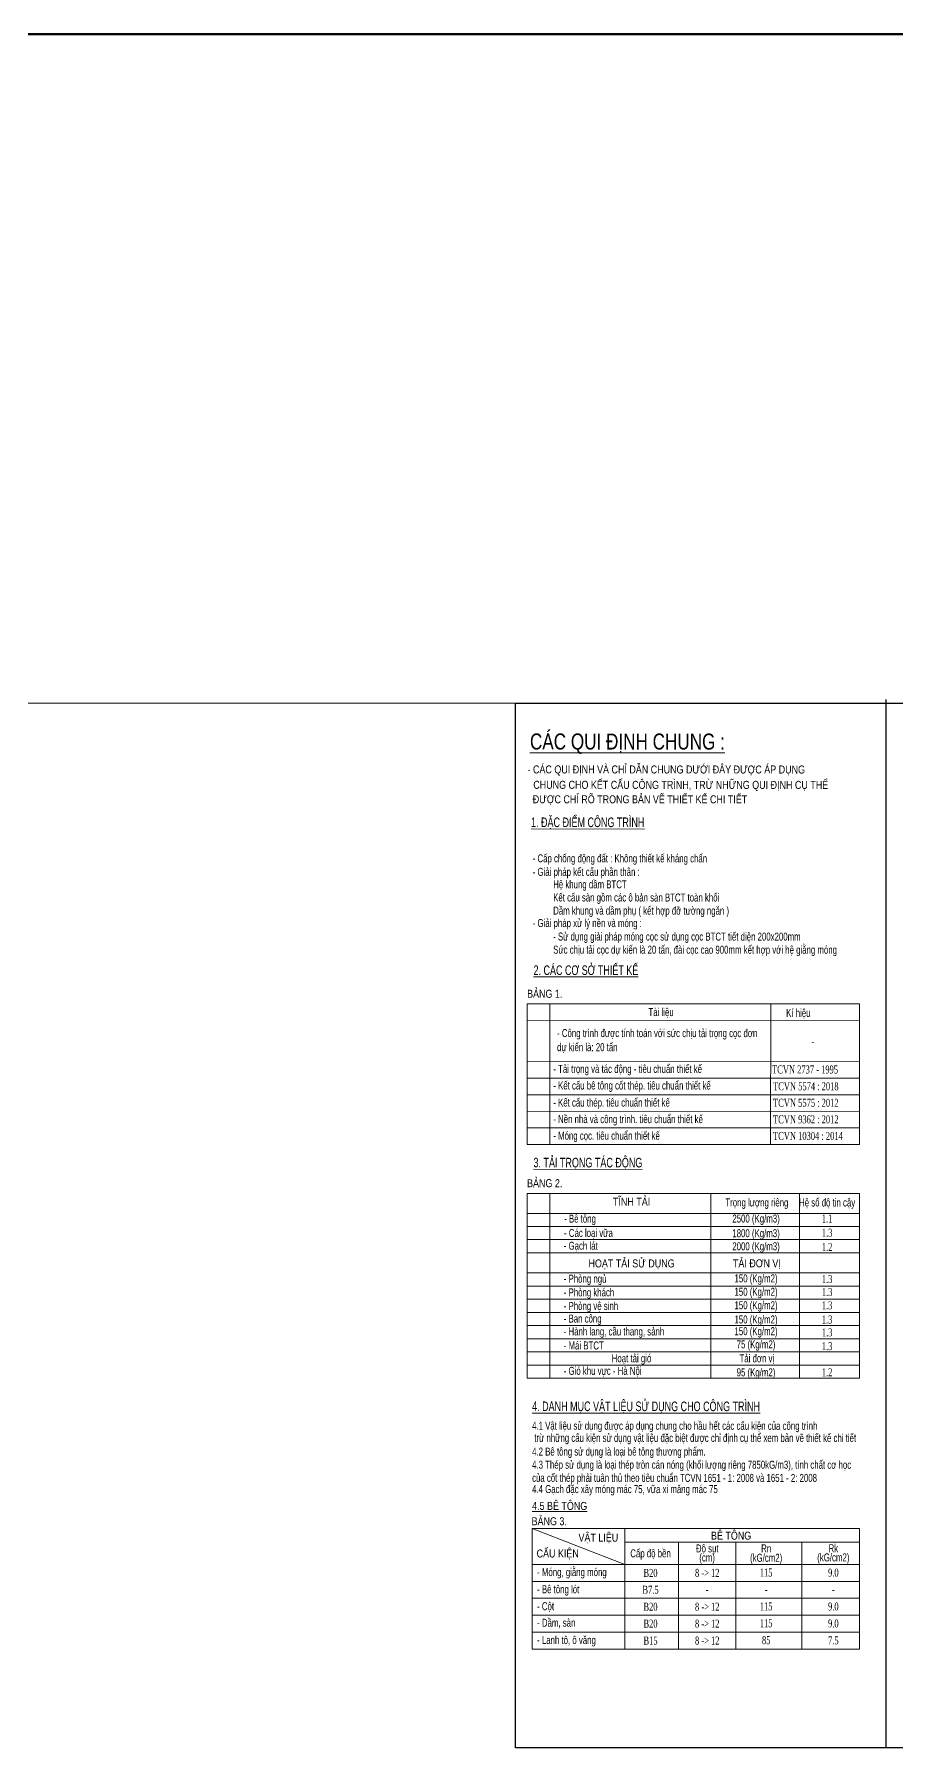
# Model space of a CAD drawing. Extents: x -165145 to 691808, y -202842 to 311040.
# Drawn here: x 313319 to 336361, y 89912 to 135677 of the extents above; entities that cross this region are included whole.
import ezdxf
from ezdxf.enums import TextEntityAlignment as Align

# ---------------------------------------------------------------- set-up
doc = ezdxf.new("R2010")
doc.units = 0
doc.header["$LTSCALE"] = 10
doc.header["$MEASUREMENT"] = 0
for name, color, linetype, lineweight in [('0-TEXT', 4, 'CONTINUOUS', 20), ('27-dam CHINH', 3, 'CONTINUOUS', 20), ('GE_KC_NETMANH', 8, 'CONTINUOUS', 20), ('wall', 7, 'CONTINUOUS', 50)]:
    doc.layers.add(name, color=color, linetype=linetype, lineweight=lineweight)
doc.layers.add('GE_KC_TEXT_TK', color=4, linetype='CONTINUOUS')
doc.layers.add('TEXTTO', color=253, linetype='CONTINUOUS')
doc.styles.add('AVANTH', font='')
doc.styles.add('SIMPLI', font='', dxfattribs={"width": 0.7})
doc.styles.add('VNARIALH', font='', dxfattribs={"width": 0.75})
doc.styles.add('VNTIMEH', font='vntimeh.shx', dxfattribs={"width": 0.7})
doc.styles.get('AVANTH').set_extended_font_data('.VnAvantH')
doc.styles.get('SIMPLI').set_extended_font_data('.VnArial')
doc.styles.get('VNARIALH').set_extended_font_data('.VnArialH')

msp = doc.modelspace()

# ---------------------------------------------------------------- linework, layer by layer
at = {"layer": '27-dam CHINH'}
for p, q in [((326491.55216, 109780.01717), (326490.5988, 106026.46362)), ((326491.55216, 109780.01717), (335365.79802, 109777.35499)), ((327096.36629, 109779.80993), (327095.41293, 106026.28219)), ((332993.58055, 109777.84591), (332992.62724, 106024.51308)), ((335365.79802, 109777.35499), (335364.84466, 106023.80144)), ((326491.40215, 109342.22257), (335365.64801, 109339.56039)), ((326491.21463, 108237.20544), (335365.46049, 108234.54325)), ((326491.21463, 108237.20544), (335365.46049, 108234.54325)), ((326491.12087, 107795.05706), (335365.36673, 107792.39488)), ((326491.12087, 107795.05706), (335365.36673, 107792.39488)), ((326491.02711, 107352.90869), (335365.27297, 107350.24651)), ((326491.02711, 107352.90869), (335365.27297, 107350.24651)), ((326491.066, 107352.90868), (335365.31185, 107350.2465)), ((326491.066, 107352.90868), (335365.31185, 107350.2465)), ((326490.8234, 106910.76036), (335365.25698, 106908.09811)), ((326490.97224, 106910.76031), (335365.21809, 106908.09813)), ((326490.97224, 106910.76031), (335365.21809, 106908.09813)), ((326491.01112, 106910.76029), (335365.25698, 106908.09811)), ((326490.69076, 106468.612), (335365.12434, 106465.94975)), ((326490.57846, 106026.46364), (335365.01203, 106023.80139)), ((326490.39075, 104717.9908), (326490.39075, 99784.40661)), ((326490.39075, 104715.32862), (335364.63661, 104715.32862)), ((327095.20487, 104715.12137), (327093.72349, 99781.53718)), ((327095.20488, 104715.32862), (327095.20488, 99781.74443)), ((331392.24955, 104713.69425), (331390.76817, 99780.11007)), ((333762.88207, 104713.17273), (333761.40068, 99779.58855)), ((335364.63661, 104712.66644), (335363.15522, 99779.08225)), ((335364.63661, 104715.32862), (335364.63661, 99781.74443)), ((326490.39075, 104185.0017), (335364.63661, 104185.0017)), ((326490.39075, 103833.73381), (335364.63661, 103833.73381)), ((326490.39075, 103482.46593), (335364.63661, 103482.46593)), ((326490.39075, 103131.19805), (335364.63661, 103131.19805)), ((326490.39075, 102591.88747), (335364.63661, 102591.88747)), ((326490.39075, 102240.61959), (335364.63661, 102240.61959)), ((326490.39075, 101889.35171), (335364.63661, 101889.35171)), ((326490.39075, 101538.08383), (335364.63661, 101538.08383)), ((326490.39075, 101186.81595), (335364.63661, 101186.81595)), ((326490.39075, 101186.81595), (335364.63661, 101186.81595)), ((326490.39075, 100835.54807), (335364.63661, 100835.54807)), ((326490.39075, 100484.28019), (335364.63661, 100484.28019)), ((326490.39075, 100133.01231), (335364.63661, 100133.01231)), ((326490.39075, 99781.74443), (335364.63661, 99781.74443)), ((326619.2906, 95767.80901), (326618.55971, 92546.86398)), ((326619.2906, 95767.80901), (329096.94692, 94805.71896)), ((326619.2906, 95767.80901), (335363.15522, 95767.80901)), ((329097.21288, 95767.19023), (329096.48222, 92546.86398)), ((335363.15522, 95767.80901), (335362.42433, 92546.86398)), ((329097.11912, 95399.61371), (335363.06062, 95397.77604)), ((330527.90514, 95399.18242), (330527.26815, 92546.86398)), ((332059.9436, 95398.71363), (332059.30678, 92546.86398)), ((333824.85375, 95398.24484), (333824.21708, 92546.86398)), ((326619.0244, 94805.63014), (335362.88901, 94805.63014)), ((326618.93064, 94353.87691), (335362.79525, 94353.87691)), ((326618.93064, 93902.12368), (335362.79525, 93902.12368)), ((326618.93064, 93450.37045), (335362.79525, 93450.37045)), ((326618.93064, 92998.61722), (335362.79525, 92998.61722)), ((326618.93064, 92546.86398), (335362.79525, 92546.86398))]:
    msp.add_line(p, q, dxfattribs=at)
at = {"layer": 'GE_KC_NETMANH'}
msp.add_line((174130.40086, 117813.06125), (385223.40086, 117813.06125), dxfattribs=at)
at = {"layer": 'GE_KC_TEXT_TK'}
msp.add_lwpolyline([(326179.26962, 117813.06125), (359800.96853, 117813.06125), (359800.96853, 89911.54737), (326179.26962, 89911.54737)], close=True, dxfattribs=at)
at = {"layer": 'TEXTTO'}
msp.add_line((336065.75299, 117907.35528), (336065.75299, 89911.54737), dxfattribs=at)
at = {"layer": 'wall'}
msp.add_line((-68303.38534, 135677.42299), (452056.53831, 135677.42299), dxfattribs=at)

# ---------------------------------------------------------------- texts
at = {"layer": '0-TEXT'}
for s, height, style, width, p in [('- C¸c qui ®Þnh vµ chØ dÉn chung d\xadíi ®©y ®\xadîc ¸p dông ', 213.7481523, 'VNARIALH', 0.8, (326497.37044, 115935.11495)), ('chung cho kÕt cÊu c«ng tr×nh, trõ nh÷ng qui ®Þnh cô thÓ', 213.7481523, 'VNARIALH', 0.8, (326651.23708, 115524.05012)), ('®\xadîc chØ râ trong b¶n vÏ thiÕt kÕ chi tiÕt', 213.7481523, 'VNARIALH', 0.8, (326636.4325, 115137.72272)), ('- CÊp chèng ®éng ®Êt : Kh«ng thiÕt kÕ kh¸ng chÊn', 213.7481523, 'SIMPLI', 0.7, (326635.85306, 113560.40937)), ('- Gi¶i ph¸p kÕt cÊu phÇn th©n :', 213.7481523, 'SIMPLI', 0.7, (326635.69367, 113198.90098)), ('HÖ khung dÇm BTCT', 213.7481523, 'SIMPLI', 0.7, (327182.85629, 112865.69664)), ('KÕt cÊu sµn gåm c¸c « b¶n sµn BTCT toµn khèi ', 213.7481523, 'SIMPLI', 0.7, (327182.77566, 112514.91572)), ('DÇm khung vµ dÇm phô ( kÕt hîp ®ì t\xadêng ng¨n )', 213.7481523, 'SIMPLI', 0.7, (327182.69503, 112164.13473)), ('- Gi¶i ph¸p xö lý nÒn vµ mãng :', 213.7481523, 'SIMPLI', 0.7, (326635.37114, 111831.30536)), ('- Sö dông gi¶i ph¸p mãng cäc sö dông cäc BTCT tiÕt diÖn 200x200mm', 213.7481523, 'SIMPLI', 0.7, (327182.53376, 111471.45483)), ('Søc chÞu t¶i cäc dù kiÕn lµ 20 tÊn, ®µi cäc cao 900mm kÕt hîp víi hÖ gi»ng mãng', 213.7481523, 'SIMPLI', 0.7, (327182.53376, 111120.67384)), ('- C«ng tr×nh ®\xadîc tÝnh to¸n víi søc chÞu t¶i träng cäc ®¬n', 213.7481523, 'SIMPLI', 0.7, (327286.43732, 108892.9172)), ('dù kiÕn lµ: 20 tÊn', 213.7481523, 'SIMPLI', 0.7, (327286.43732, 108516.20686)), ('- T¶i träng vµ t¸c ®éng - tiªu chuÈn thiÕt kÕ ', 213.7481523, 'SIMPLI', 0.7, (327185.90711, 107935.99035)), ('- KÕt cÊu bª t«ng cèt thÐp. tiªu chuÈn thiÕt kÕ ', 213.7481523, 'SIMPLI', 0.7, (327185.89111, 107493.03766)), ('- KÕt cÊu thÐp. tiªu chuÈn thiÕt kÕ ', 213.7481523, 'SIMPLI', 0.7, (327185.79735, 107037.1712)), ('- NÒn nhµ vµ c«ng tr×nh. tiªu chuÈn thiÕt kÕ ', 213.7481523, 'SIMPLI', 0.7, (327185.66471, 106595.02284)), ('- Mãng cäc. tiªu chuÈn thiÕt kÕ ', 213.7481523, 'SIMPLI', 0.7, (327185.55241, 106152.87448)), ('- Bª t«ng', 213.748152, 'SIMPLI', 0.7, (327475.71664, 103936.48325)), ('- G¹ch l¸t', 213.748152, 'SIMPLI', 0.7, (327465.96186, 103213.48157)), ('- C¸c lo¹i v÷a', 213.7481523, 'SIMPLI', 0.7, (327474.04624, 103555.27056)), ('- Phßng ngñ', 213.7481523, 'SIMPLI', 0.7, (327465.71809, 102334.05251)), ('- Phßng kh¸ch', 213.7481523, 'SIMPLI', 0.7, (327465.62433, 101967.81062)), ('- Phßng vÖ sinh', 213.7481523, 'SIMPLI', 0.7, (327465.53057, 101604.89486)), ('- Hµnh lang, cÇu thang, s¶nh', 213.7481523, 'SIMPLI', 0.7, (327465.2493, 100923.82649)), ('- Ban c«ng', 213.748152, 'SIMPLI', 0.7, (327465.43682, 101267.47115)), ('- M¸i BTCT', 213.748152, 'SIMPLI', 0.7, (327465.15554, 100549.16793)), ('- Giã khu vùc - Hµ Néi', 213.7481523, 'SIMPLI', 0.7, (327464.91177, 99871.74374)), ('vËt liÖu', 213.748152, 'VNARIALH', 0.8, (327858.37187, 95415.37974)), ('cÊu kiÖn', 213.748152, 'VNARIALH', 0.8, (326739.91772, 94993.26745))]:
    msp.add_text(s, height=height, rotation=359.980367125, dxfattribs=dict(at, style=style, width=width)).set_placement(p)
for s, height, style, width, p in [('b¶ng 1.', 213.748152, 'VNARIALH', 0.8, (326957.06698, 110049.53115)), ('Tµi liÖu', 213.748152, 'SIMPLI', 0.7, (330064.94679, 109559.95211)), ('KÝ hiÖu', 213.748152, 'SIMPLI', 0.7, (333732.27725, 109539.18806)), ('-', 213.74815, 'VNTIMEH', 0.7, (334120.433, 108781.93938)), ('b¶ng 2.', 213.748152, 'VNARIALH', 0.8, (326956.57678, 104990.4338)), ('tÜnh t¶i', 213.748152, 'VNARIALH', 0.8, (329277.12098, 104495.52169)), ('Träng l\xadîng riªng', 213.7481523, 'SIMPLI', 0.7, (332625.14233, 104475.0364)), ('HÖ sè ®é tin cËy', 213.7481523, 'SIMPLI', 0.7, (334501.57877, 104474.51488)), ('2500 (Kg/m3)', 213.7481523, 'SIMPLI', 0.7, (332602.59371, 104046.3111)), ('1.1', 213.748152, 'VNTIMEH', 0.7, (334501.46357, 104045.78189)), ('1800 (Kg/m3)', 213.7481523, 'SIMPLI', 0.7, (332602.49995, 103653.81598)), ('1.3', 213.748152, 'VNTIMEH', 0.7, (334501.36981, 103667.58806)), ('ho¹t t¶i sö dông', 213.7481523, 'VNARIALH', 0.8, (329276.68969, 102847.26924)), ('2000 (Kg/m3)', 213.7481523, 'SIMPLI', 0.7, (332602.40619, 103304.08251)), ('t¶i ®¬n vÞ', 213.748152, 'VNARIALH', 0.8, (332624.71104, 102850.73509)), ('1.2', 213.748152, 'VNTIMEH', 0.7, (334501.27605, 103286.85883)), ('150 (Kg/m2)', 213.7481523, 'SIMPLI', 0.7, (332602.16242, 102447.17739)), ('1.3', 213.748152, 'VNTIMEH', 0.7, (334501.03228, 102431.19304)), ('150 (Kg/m2)', 213.7481523, 'SIMPLI', 0.7, (332602.06866, 102090.19752)), ('1.3', 213.748152, 'VNTIMEH', 0.7, (334500.93852, 102083.98667)), ('150 (Kg/m2)', 213.7481523, 'SIMPLI', 0.7, (332601.9749, 101729.95107)), ('1.3', 213.748152, 'VNTIMEH', 0.7, (334500.84476, 101729.4218)), ('150 (Kg/m2)', 213.7481523, 'SIMPLI', 0.7, (332601.69362, 101037.27362)), ('150 (Kg/m2)', 213.7481523, 'SIMPLI', 0.7, (332601.88114, 101349.82993)), ('1.3', 213.748152, 'VNTIMEH', 0.7, (334500.751, 101349.30072)), ('75 (Kg/m2)', 213.748152, 'SIMPLI', 0.7, (332601.59986, 100685.93128)), ('1.3', 213.748152, 'VNTIMEH', 0.7, (334500.46973, 100638.76965)), ('1.3', 213.748152, 'VNTIMEH', 0.7, (334500.56349, 101005.65613)), ('Ho¹t t¶i giã', 213.7481523, 'SIMPLI', 0.7, (329275.88336, 100314.44537)), ('T¶i ®¬n vÞ', 213.748152, 'SIMPLI', 0.7, (332623.90471, 100313.14674)), ('95 (Kg/m2)', 213.748152, 'SIMPLI', 0.7, (332601.35609, 99938.55845)), ('1.2', 213.748152, 'VNTIMEH', 0.7, (334500.22595, 99938.02924)), ('b¶ng 3.', 213.748152, 'VNARIALH', 0.8, (327077.02988, 95961.20276)), ('bª t«ng', 213.748152, 'VNARIALH', 0.8, (331936.12017, 95575.80822)), ('CÊp ®é bÒn', 213.748152, 'SIMPLI', 0.7, (329783.13927, 95103.76554)), ('§é sôt', 213.748152, 'SIMPLI', 0.7, (331298.66317, 95235.67179)), ('Rn', 213.748152, 'SIMPLI', 0.7, (332872.72132, 95235.203)), ('Rk', 213.748152, 'SIMPLI', 0.7, (334667.35237, 95240.02807)), ('(cm)', 213.748152, 'SIMPLI', 0.7, (331294.95942, 94990.86278)), ('(kG/cm2)', 213.748152, 'SIMPLI', 0.7, (332872.64287, 94985.09881)), ('(kG/cm2)', 213.748152, 'SIMPLI', 0.7, (334667.27393, 94995.21781)), ('B20', 213.748152, 'VNTIMEH', 0.7, (329782.77955, 94581.27753)), ('8 -> 12', 213.748152, 'VNTIMEH', 0.7, (331298.30345, 94581.76509)), ('115', 213.748152, 'VNTIMEH', 0.7, (332872.3616, 94592.44825)), ('9.0', 213.748152, 'VNTIMEH', 0.7, (334666.99265, 94587.70113)), ('B7.5', 213.748152, 'VNTIMEH', 0.7, (329782.87331, 94130.77305)), ('-', 213.74815, 'VNTIMEH', 0.7, (331298.39721, 94141.31315)), ('-', 213.74815, 'VNTIMEH', 0.7, (332872.45535, 94140.84436)), ('-', 213.74815, 'VNTIMEH', 0.7, (334667.08641, 94140.37556)), ('B20', 213.748152, 'VNTIMEH', 0.7, (329782.77955, 93677.77107)), ('8 -> 12', 213.748152, 'VNTIMEH', 0.7, (331298.30345, 93678.25863)), ('115', 213.748152, 'VNTIMEH', 0.7, (332872.3616, 93688.94179)), ('9.0', 213.748152, 'VNTIMEH', 0.7, (334666.99265, 93684.19467)), ('B20', 213.748152, 'VNTIMEH', 0.7, (329782.77955, 93226.01784)), ('8 -> 12', 213.748152, 'VNTIMEH', 0.7, (331298.30345, 93226.50539)), ('115', 213.748152, 'VNTIMEH', 0.7, (332872.3616, 93237.18856)), ('9.0', 213.748152, 'VNTIMEH', 0.7, (334666.99265, 93232.44144)), ('B15', 213.748152, 'VNTIMEH', 0.7, (329782.77955, 92774.26461)), ('8 -> 12', 213.748152, 'VNTIMEH', 0.7, (331298.30345, 92774.75216)), ('85', 213.748152, 'VNTIMEH', 0.7, (332872.3616, 92785.43533)), ('7.5', 213.748152, 'VNTIMEH', 0.7, (334666.99265, 92780.68821))]:
    msp.add_text(s, height=height, rotation=359.980367125, dxfattribs=dict(at, style=style, width=width)).set_placement(p, align=Align.MIDDLE_CENTER)
for s, height, style, width, p in [('tcvn 2737 - 1995', 213.7481523, 'VNTIMEH', 0.7, (333028.98803, 108027.80603)), ('tcvn 5574 : 2018', 213.7481523, 'VNTIMEH', 0.7, (333055.60305, 107579.83365)), ('tcvn 5575 : 2012', 213.7481523, 'VNTIMEH', 0.7, (333055.47041, 107137.68529)), ('tcvn 9362 : 2012', 213.7481523, 'VNTIMEH', 0.7, (333055.33777, 106695.53693)), ('tcvn 10304 : 2014', 213.7481523, 'VNTIMEH', 0.7, (333055.22547, 106253.38857)), ('4.1 VËt liÖu sö dông ®\xadîc ¸p dông chung cho hÇu hÕt c¸c cÊu kiÖn cña c«ng tr×nh', 213.7481523, 'SIMPLI', 0.7, (326619.99735, 98512.66178)), ('4.2 Bª t«ng sö dông lµ lo¹i bª t«ng th\xad¬ng phÈm.', 213.7481523, 'SIMPLI', 0.7, (326619.83608, 97821.75425)), (' trõ nh÷ng cÊu kiÖn sö dông vËt liÖu ®Æc biÖt ®\xadîc chØ ®Þnh cô thÓ xem b¶n vÏ thiÕt kÕ chi tiÕt', 213.7481523, 'SIMPLI', 0.7, (326619.99735, 98188.45097)), ('4.3 ThÐp sö dông lµ lo¹i thÐp trßn c¸n nãng (khèi l\xadîng riªng 7850kG/m3), tÝnh chÊt c¬ häc ', 213.7481523, 'SIMPLI', 0.7, (326619.75545, 97472.37393)), ('cña cèt thÐp ph¶i tu©n thñ theo tiªu chuÈn TCVN 1651 - 1: 2008 vµ 1651 - 2: 2008', 213.7481523, 'SIMPLI', 0.7, (326619.6801, 97120.58712)), ('4.4 G¹ch ®Æc x©y mãng m¸c 75, v÷a xi m¨ng m¸c 75', 213.7481523, 'SIMPLI', 0.7, (326619.59419, 96820.66022)), ('%%u4.5 Bª t«ng', 213.7481523, 'VNARIALH', 0.8, (326619.44675, 96370.2084)), ('- Mãng, gi»ng mãng', 213.7481523, 'SIMPLI', 0.7, (326753.43305, 94603.32677)), ('- Bª t«ng lãt ', 213.7481523, 'SIMPLI', 0.7, (326753.52681, 94144.09992)), ('- DÇm, sµn', 213.748152, 'SIMPLI', 0.7, (326753.24553, 93250.71256)), ('- Cét', 213.748152, 'SIMPLI', 0.7, (326753.33929, 93691.58391)), ('- Lanh t«, « v¨ng', 213.7481523, 'SIMPLI', 0.7, (326753.15178, 92788.60869))]:
    msp.add_text(s, height=height, rotation=359.980367125, dxfattribs=dict(at, style=style, width=width)).set_placement(p, align=Align.MIDDLE_LEFT)
at = {"layer": '27-dam CHINH', "style": 'AVANTH'}
for s, height, width, p in [('%%uc¸c QUI §ÞNH chung :', 427.4963045, 0.8, (326561.90282, 116574.1463)), ('%%u1. ®Æc ®iÓm c«ng tr×nh', 256.4977827, 0.7, (326591.16215, 114502.24054)), ('%%u2. C¸c c¬ së thiÕt kÕ', 256.4977827, 0.7, (326657.25802, 110551.11166)), ('%%u3. t¶i träng t¸c ®éng', 256.4977827, 0.7, (326655.85214, 105411.95487)), ('%%U4. danh môc vËt liÖu sö dông cho c«ng tr×nh', 256.4977827, 0.7, (326620.10886, 98903.00478))]:
    msp.add_text(s, height=height, rotation=359.980367125, dxfattribs=dict(at, width=width)).set_placement(p)

doc.saveas('drawing.dxf')
